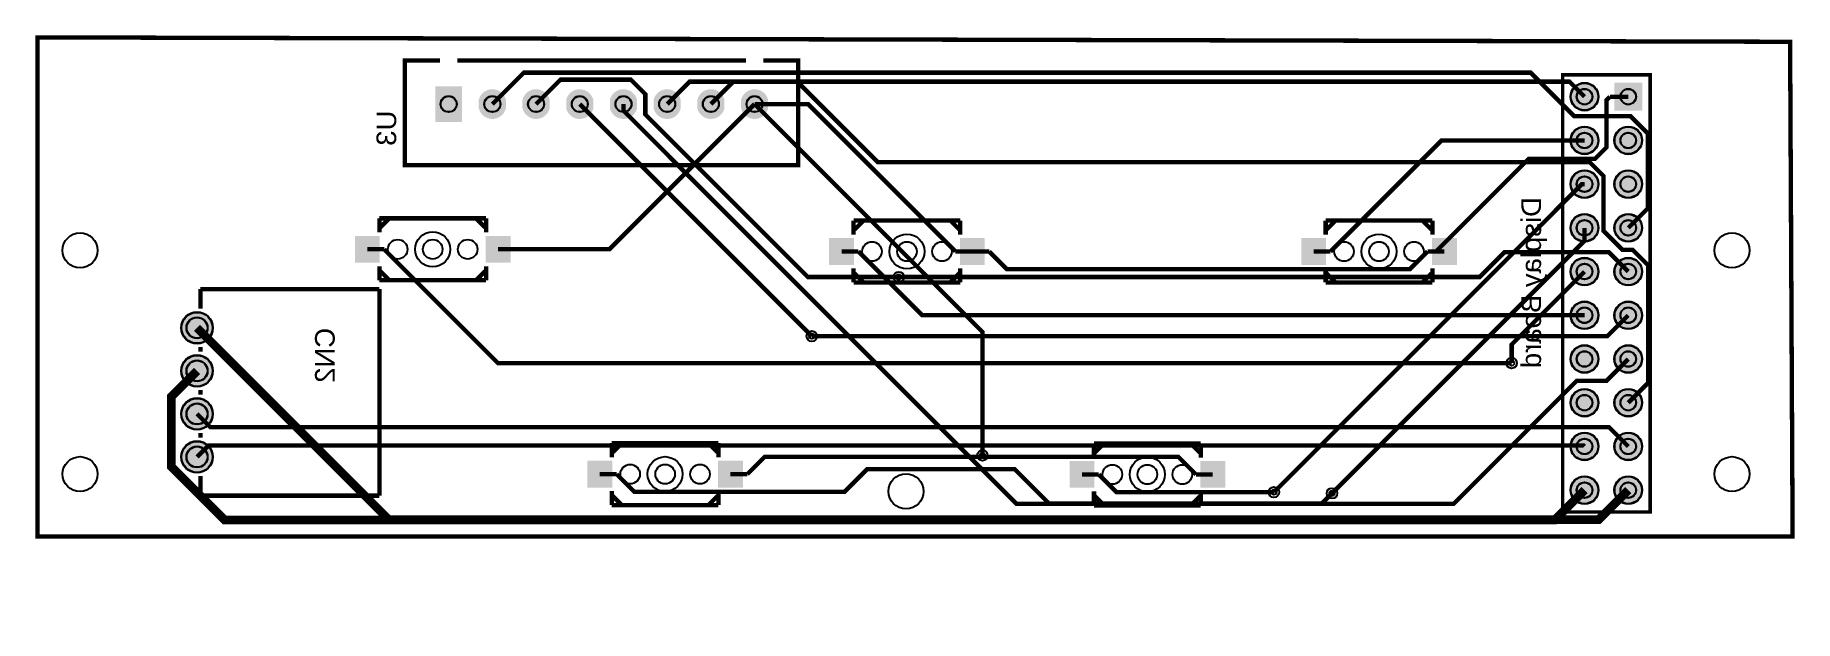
# Model space of a CAD drawing. Header units: millimetres. Extents: x 0 to 103, y -26 to 9.
import ezdxf

# ---------------------------------------------------------------- set-up
doc = ezdxf.new("R2010")
doc.units = ezdxf.units.MM
for name, color, linetype, true_color in [('BoardOutLine', 7, 'Continuous', 0xff00ff), ('BottomLayer', 7, 'Continuous', 0x0000ff), ('BottomSilkLayer', 7, 'Continuous', 0x66cc33), ('BottomSolderMaskLayer', 7, 'Continuous', 0xaa00ff), ('Hole', 7, 'Continuous', 0x222222), ('Multi-Layer', 7, 'Continuous', 0xc0c0c0), ('TopLayer', 7, 'Continuous', 0xff0000), ('TopPasteMaskLayer', 7, 'Continuous', 0x808080), ('TopSilkLayer', 7, 'Continuous', 0xffcc00), ('TopSolderMaskLayer', 7, 'Continuous', 0x800080)]:
    doc.layers.add(name, color=color, linetype=linetype, true_color=true_color)
doc.styles.get("Standard").update_dxf_attribs({"font": 'arial.ttf'})

msp = doc.modelspace()

# ---------------------------------------------------------------- hatches: boundary and pattern name
at = {"layer": 'BottomSolderMaskLayer'}
for points in [[(23.638636664370097, 5.533337566675073), (23.638636664370097, 3.4666709000084666), (25.201349467215096, 3.4666709000084666), (25.201349467215096, 5.533337566675073)], [(27.74726949453902, 4.253941241215898, -0.7853981633974483), (26.172466344932722, 4.253941241215898), (26.172466344932722, 4.745804758276108, -0.7853981633974483), (27.74726949453902, 4.745804758276108)], [(30.28727457454915, 4.253941241215898, -0.7853981633974483), (28.712471424942855, 4.253941241215898), (28.712471424942855, 4.745804758276108, -0.7853981633974483), (30.28727457454915, 4.745804758276108)], [(32.827279654559284, 4.253941241215898, -0.7853981633974483), (31.252476504952988, 4.253941241215898), (31.252476504952988, 4.745804758276108, -0.7853981633974483), (32.827279654559284, 4.745804758276108)], [(35.36728473456942, 4.253941241215898, -0.7853981633974483), (33.79248158496312, 4.253941241215898), (33.79248158496312, 4.745804758276108, -0.7853981633974483), (35.36728473456942, 4.745804758276108)], [(37.90728981457955, 4.253941241215898, -0.7853981633974483), (36.33248666497325, 4.253941241215898), (36.33248666497325, 4.745804758276108, -0.7853981633974483), (37.90728981457955, 4.745804758276108)], [(40.44729489458968, 4.253941241215898, -0.7853981633974483), (38.872491744983385, 4.253941241215898), (38.872491744983385, 4.745804758276108, -0.7853981633974483), (40.44729489458968, 4.745804758276108)], [(42.987299974599814, 4.253941241215898, -0.7853981633974483), (41.41249682499352, 4.253941241215898), (41.41249682499352, 4.745804758276108, -0.7853981633974483), (42.987299974599814, 4.745804758276108)], [(89.61722123444245, 4.9298958597917135, 1), (91.24282448564897, 4.9298958597917135, 1)], [(92.15720009504525, 5.742828582431343), (92.15720009504525, 4.117225331224859), (93.78280334625197, 4.117225331224859), (93.78280334625197, 5.742828582431343)], [(89.61722123444245, 2.389890779781581, 1), (91.24282448564897, 2.389890779781581, 1)], [(92.15722631445259, 2.389890779781581, 1), (93.7828295656591, 2.389890779781581, 1)], [(89.61722123444245, -0.15011430022855166, 1), (91.24282448564897, -0.15011430022855166, 1)], [(92.15722631445259, -0.15011430022855166, 1), (93.7828295656591, -0.15011430022855166, 1)], [(89.61722123444245, -2.6901193802386842, 1), (91.24282448564897, -2.6901193802386842, 1)], [(92.15722631445259, -2.6901193802386842, 1), (93.7828295656591, -2.6901193802386842, 1)], [(89.61722123444245, -5.2301244602489305, 1), (91.24282448564897, -5.2301244602489305, 1)], [(92.15722631445259, -5.2301244602489305, 1), (93.7828295656591, -5.2301244602489305, 1)], [(89.61722123444245, -7.770129540259063, 1), (91.24282448564897, -7.770129540259063, 1)], [(92.15722631445259, -7.770129540259063, 1), (93.7828295656591, -7.770129540259063, 1)], [(8.874701549403232, -8.500127000253997, 1), (10.725501651003436, -8.500127000253997, 1)], [(8.874701549403232, -11.000254000507994, 1), (10.725501651003436, -11.000254000507994, 1)], [(89.61722123444245, -10.310134620269196, 1), (91.24282448564897, -10.310134620269196, 1)], [(92.15722631445259, -10.310134620269196, 1), (93.7828295656591, -10.310134620269196, 1)], [(89.61722123444245, -12.850139700279328, 1), (91.24282448564897, -12.850139700279328, 1)], [(92.15722631445259, -12.850139700279328, 1), (93.7828295656591, -12.850139700279328, 1)], [(8.874701549403232, -13.500127000253997, 1), (10.725501651003436, -13.500127000253997, 1)], [(8.874701549403232, -16.000254000507994, 1), (10.725501651003436, -16.000254000507994, 1)], [(89.61722123444245, -15.390144780289575, 1), (91.24282448564897, -15.390144780289575, 1)], [(92.15722631445259, -15.390144780289575, 1), (93.7828295656591, -15.390144780289575, 1)], [(89.61722123444245, -17.930149860299707, 1), (91.24282448564897, -17.930149860299707, 1)], [(92.15722631445259, -17.930149860299707, 1), (93.7828295656591, -17.930149860299707, 1)]]:
    msp.add_hatch(color=256, dxfattribs=at).paths.add_polyline_path(points)
at = {"layer": 'Multi-Layer'}
for points in [[(23.65798831597658, 5.5), (23.65798831597658, 3.5), (25.18199136398266, 3.5), (25.18199136398266, 5.5)], [(27.721869443738917, 4.261874523749043, -0.7853981633974483), (26.197866395732824, 4.261874523749043), (26.197866395732824, 4.73787147574285, -0.7853981633974483), (27.721869443738917, 4.73787147574285)], [(30.26187452374905, 4.261874523749043, -0.7853981633974483), (28.737871475742956, 4.261874523749043), (28.737871475742956, 4.73787147574285, -0.7853981633974483), (30.26187452374905, 4.73787147574285)], [(32.80187960375918, 4.261874523749043, -0.7853981633974483), (31.27787655575309, 4.261874523749043), (31.27787655575309, 4.73787147574285, -0.7853981633974483), (32.80187960375918, 4.73787147574285)], [(35.341884683769315, 4.261874523749043, -0.7853981633974483), (33.81788163576322, 4.261874523749043), (33.81788163576322, 4.73787147574285, -0.7853981633974483), (35.341884683769315, 4.73787147574285)], [(37.88188976377945, 4.261874523749043, -0.7853981633974483), (36.357886715773354, 4.261874523749043), (36.357886715773354, 4.73787147574285, -0.7853981633974483), (37.88188976377945, 4.73787147574285)], [(40.42189484378958, 4.261874523749043, -0.7853981633974483), (38.89789179578349, 4.261874523749043), (38.89789179578349, 4.73787147574285, -0.7853981633974483), (40.42189484378958, 4.73787147574285)], [(42.96189992379971, 4.261874523749043, -0.7853981633974483), (41.43789687579362, 4.261874523749043), (41.43789687579362, 4.73787147574285, -0.7853981633974483), (42.96189992379971, 4.73787147574285)], [(89.64262128524256, 4.9298958597917135, 1), (91.21742443484887, 4.9298958597917135, 1)], [(92.1826009652018, 5.717424434848908), (92.1826009652018, 4.142621285242512), (93.75740411480842, 4.142621285242512), (93.75740411480842, 5.717424434848908)], [(89.64262128524256, 2.389890779781581, 1), (91.21742443484887, 2.389890779781581, 1)], [(92.18262636525269, 2.389890779781581, 1), (93.757429514859, 2.389890779781581, 1)], [(89.64262128524256, -0.15011430022855166, 1), (91.21742443484887, -0.15011430022855166, 1)], [(92.18262636525269, -0.15011430022855166, 1), (93.757429514859, -0.15011430022855166, 1)], [(89.64262128524256, -2.6901193802386842, 1), (91.21742443484887, -2.6901193802386842, 1)], [(92.18262636525269, -2.6901193802386842, 1), (93.757429514859, -2.6901193802386842, 1)], [(89.64262128524256, -5.2301244602489305, 1), (91.21742443484887, -5.2301244602489305, 1)], [(92.18262636525269, -5.2301244602489305, 1), (93.757429514859, -5.2301244602489305, 1)], [(89.64262128524256, -7.770129540259063, 1), (91.21742443484887, -7.770129540259063, 1)], [(92.18262636525269, -7.770129540259063, 1), (93.757429514859, -7.770129540259063, 1)], [(8.900101600203334, -8.500127000253997, 1), (10.700101600203334, -8.500127000253997, 1)], [(8.900101600203334, -11.000254000507994, 1), (10.700101600203334, -11.000254000507994, 1)], [(89.64262128524256, -10.310134620269196, 1), (91.21742443484887, -10.310134620269196, 1)], [(92.18262636525269, -10.310134620269196, 1), (93.757429514859, -10.310134620269196, 1)], [(89.64262128524256, -12.850139700279328, 1), (91.21742443484887, -12.850139700279328, 1)], [(92.18262636525269, -12.850139700279328, 1), (93.757429514859, -12.850139700279328, 1)], [(8.900101600203334, -13.500127000253997, 1), (10.700101600203334, -13.500127000253997, 1)], [(8.900101600203334, -16.000254000507994, 1), (10.700101600203334, -16.000254000507994, 1)], [(89.64262128524256, -15.390144780289575, 1), (91.21742443484887, -15.390144780289575, 1)], [(92.18262636525269, -15.390144780289575, 1), (93.757429514859, -15.390144780289575, 1)], [(89.64262128524256, -17.930149860299707, 1), (91.21742443484887, -17.930149860299707, 1)], [(92.18262636525269, -17.930149860299707, 1), (93.757429514859, -17.930149860299707, 1)]]:
    msp.add_hatch(color=256, dxfattribs=at).paths.add_polyline_path(points)
at = {"layer": 'TopLayer'}
for points in [[(18.99512319024643, -4.687020574041185), (18.99512319024643, -3.1870205740411848), (20.395123190246522, -3.1870205740411848), (20.395123190246522, -4.687020574041185)], [(26.594996189992344, -4.687020574041185), (26.594996189992344, -3.1870205740411848), (27.994996189992435, -3.1870205740411848), (27.994996189992435, -4.687020574041185)], [(46.55417830835677, -4.814020828041635), (46.55417830835677, -3.3140208280417482), (47.95417830835663, -3.3140208280417482), (47.95417830835663, -4.814020828041635)], [(54.15405130810268, -4.814020828041635), (54.15405130810268, -3.3140208280417482), (55.554051308102544, -3.3140208280417482), (55.554051308102544, -4.814020828041635)], [(73.98623317246643, -4.814020828041635), (73.98623317246643, -3.3140208280417482), (75.38623317246652, -3.3140208280417482), (75.38623317246652, -4.814020828041635)], [(81.58610617221234, -4.814020828041635), (81.58610617221234, -3.3140208280417482), (82.98610617221243, -3.3140208280417482), (82.98610617221243, -4.814020828041635)], [(32.500076200152535, -17.750012700025422), (32.500076200152535, -16.25001270002531), (33.9000762001524, -16.25001270002531), (33.9000762001524, -17.750012700025422)], [(40.09994919989845, -17.750012700025422), (40.09994919989845, -16.25001270002531), (41.49994919989831, -16.25001270002531), (41.49994919989831, -17.750012700025422)], [(60.52420624841261, -17.768046736093538), (60.52420624841261, -16.268046736093538), (61.9242062484127, -16.268046736093538), (61.9242062484127, -17.768046736093538)], [(68.12407924815852, -17.768046736093538), (68.12407924815852, -16.268046736093538), (69.52407924815861, -16.268046736093538), (69.52407924815861, -17.768046736093538)]]:
    msp.add_hatch(color=256, dxfattribs=at).paths.add_polyline_path(points)
at = {"layer": 'TopPasteMaskLayer'}
for points in [[(18.99512319024643, -4.687020574041185), (18.99512319024643, -3.1870205740411848), (20.395123190246522, -3.1870205740411848), (20.395123190246522, -4.687020574041185)], [(26.594996189992344, -4.687020574041185), (26.594996189992344, -3.1870205740411848), (27.994996189992435, -3.1870205740411848), (27.994996189992435, -4.687020574041185)], [(46.55417830835677, -4.814020828041635), (46.55417830835677, -3.3140208280417482), (47.95417830835663, -3.3140208280417482), (47.95417830835663, -4.814020828041635)], [(54.15405130810268, -4.814020828041635), (54.15405130810268, -3.3140208280417482), (55.554051308102544, -3.3140208280417482), (55.554051308102544, -4.814020828041635)], [(73.98623317246643, -4.814020828041635), (73.98623317246643, -3.3140208280417482), (75.38623317246652, -3.3140208280417482), (75.38623317246652, -4.814020828041635)], [(81.58610617221234, -4.814020828041635), (81.58610617221234, -3.3140208280417482), (82.98610617221243, -3.3140208280417482), (82.98610617221243, -4.814020828041635)], [(32.500076200152535, -17.750012700025422), (32.500076200152535, -16.25001270002531), (33.9000762001524, -16.25001270002531), (33.9000762001524, -17.750012700025422)], [(40.09994919989845, -17.750012700025422), (40.09994919989845, -16.25001270002531), (41.49994919989831, -16.25001270002531), (41.49994919989831, -17.750012700025422)], [(60.52420624841261, -17.768046736093538), (60.52420624841261, -16.268046736093538), (61.9242062484127, -16.268046736093538), (61.9242062484127, -17.768046736093538)], [(68.12407924815852, -17.768046736093538), (68.12407924815852, -16.268046736093538), (69.52407924815861, -16.268046736093538), (69.52407924815861, -17.768046736093538)]]:
    msp.add_hatch(color=256, dxfattribs=at).paths.add_polyline_path(points)
at = {"layer": 'TopSolderMaskLayer'}
for points in [[(23.638636664370097, 5.533337566675073), (23.638636664370097, 3.4666709000084666), (25.201349467215096, 3.4666709000084666), (25.201349467215096, 5.533337566675073)], [(27.74726949453902, 4.253941241215898, -0.7853981633974483), (26.172466344932722, 4.253941241215898), (26.172466344932722, 4.745804758276108, -0.7853981633974483), (27.74726949453902, 4.745804758276108)], [(30.28727457454915, 4.253941241215898, -0.7853981633974483), (28.712471424942855, 4.253941241215898), (28.712471424942855, 4.745804758276108, -0.7853981633974483), (30.28727457454915, 4.745804758276108)], [(32.827279654559284, 4.253941241215898, -0.7853981633974483), (31.252476504952988, 4.253941241215898), (31.252476504952988, 4.745804758276108, -0.7853981633974483), (32.827279654559284, 4.745804758276108)], [(35.36728473456942, 4.253941241215898, -0.7853981633974483), (33.79248158496312, 4.253941241215898), (33.79248158496312, 4.745804758276108, -0.7853981633974483), (35.36728473456942, 4.745804758276108)], [(37.90728981457955, 4.253941241215898, -0.7853981633974483), (36.33248666497325, 4.253941241215898), (36.33248666497325, 4.745804758276108, -0.7853981633974483), (37.90728981457955, 4.745804758276108)], [(40.44729489458968, 4.253941241215898, -0.7853981633974483), (38.872491744983385, 4.253941241215898), (38.872491744983385, 4.745804758276108, -0.7853981633974483), (40.44729489458968, 4.745804758276108)], [(42.987299974599814, 4.253941241215898, -0.7853981633974483), (41.41249682499352, 4.253941241215898), (41.41249682499352, 4.745804758276108, -0.7853981633974483), (42.987299974599814, 4.745804758276108)], [(89.61722123444245, 4.9298958597917135, 1), (91.24282448564897, 4.9298958597917135, 1)], [(92.15720009504525, 5.742828582431343), (92.15720009504525, 4.117225331224859), (93.78280334625197, 4.117225331224859), (93.78280334625197, 5.742828582431343)], [(89.61722123444245, 2.389890779781581, 1), (91.24282448564897, 2.389890779781581, 1)], [(92.15722631445259, 2.389890779781581, 1), (93.7828295656591, 2.389890779781581, 1)], [(89.61722123444245, -0.15011430022855166, 1), (91.24282448564897, -0.15011430022855166, 1)], [(92.15722631445259, -0.15011430022855166, 1), (93.7828295656591, -0.15011430022855166, 1)], [(89.61722123444245, -2.6901193802386842, 1), (91.24282448564897, -2.6901193802386842, 1)], [(92.15722631445259, -2.6901193802386842, 1), (93.7828295656591, -2.6901193802386842, 1)], [(18.97141389551598, -4.714235375014596), (18.97141389551598, -3.1598066947286725), (20.418827323676396, -3.1598066947286725), (20.418827323676396, -4.714235375014596)], [(26.571292916779385, -4.714235375014596), (26.571292916779385, -3.1598066947286725), (28.018706344939574, -3.1598066947286725), (28.018706344939574, -4.714235375014596)], [(46.53046901362609, -4.841235629015046), (46.53046901362609, -3.2868069487291223), (47.977882441786505, -3.2868069487291223), (47.977882441786505, -4.841235629015046)], [(54.130348034889494, -4.841235629015046), (54.130348034889494, -3.2868069487291223), (55.57776146304968, -3.2868069487291223), (55.57776146304968, -4.841235629015046)], [(73.96252387773598, -4.841235629015046), (73.96252387773598, -3.2868069487291223), (75.40993730589639, -3.2868069487291223), (75.40993730589639, -4.841235629015046)], [(81.56240289899938, -4.841235629015046), (81.56240289899938, -3.2868069487291223), (83.00981632715957, -3.2868069487291223), (83.00981632715957, -4.841235629015046)], [(89.61722123444245, -5.2301244602489305, 1), (91.24282448564897, -5.2301244602489305, 1)], [(92.15722631445259, -5.2301244602489305, 1), (93.7828295656591, -5.2301244602489305, 1)], [(89.61722123444245, -7.770129540259063, 1), (91.24282448564897, -7.770129540259063, 1)], [(92.15722631445259, -7.770129540259063, 1), (93.7828295656591, -7.770129540259063, 1)], [(8.874701549403232, -8.500127000253997, 1), (10.725501651003436, -8.500127000253997, 1)], [(8.874701549403232, -11.000254000507994, 1), (10.725501651003436, -11.000254000507994, 1)], [(89.61722123444245, -10.310134620269196, 1), (91.24282448564897, -10.310134620269196, 1)], [(92.15722631445259, -10.310134620269196, 1), (93.7828295656591, -10.310134620269196, 1)], [(89.61722123444245, -12.850139700279328, 1), (91.24282448564897, -12.850139700279328, 1)], [(92.15722631445259, -12.850139700279328, 1), (93.7828295656591, -12.850139700279328, 1)], [(8.874701549403232, -13.500127000253997, 1), (10.725501651003436, -13.500127000253997, 1)], [(8.874701549403232, -16.000254000507994, 1), (10.725501651003436, -16.000254000507994, 1)], [(89.61722123444245, -15.390144780289575, 1), (91.24282448564897, -15.390144780289575, 1)], [(92.15722631445259, -15.390144780289575, 1), (93.7828295656591, -15.390144780289575, 1)], [(32.476366905421855, -17.777227500998833), (32.476366905421855, -16.222798820712796), (33.92378033358227, -16.222798820712796), (33.92378033358227, -17.777227500998833)], [(40.07624592668526, -17.777227500998833), (40.07624592668526, -16.222798820712796), (41.52365935484545, -16.222798820712796), (41.52365935484545, -17.777227500998833)], [(60.50049695368193, -17.795261537066835), (60.50049695368193, -16.240832856781026), (61.947910381842576, -16.240832856781026), (61.947910381842576, -17.795261537066835)], [(68.10037597494534, -17.795261537066835), (68.10037597494534, -16.240832856781026), (69.54778940310553, -16.240832856781026), (69.54778940310553, -17.795261537066835)], [(89.61722123444245, -17.930149860299707, 1), (91.24282448564897, -17.930149860299707, 1)], [(92.15722631445259, -17.930149860299707, 1), (93.7828295656591, -17.930149860299707, 1)]]:
    msp.add_hatch(color=256, dxfattribs=at).paths.add_polyline_path(points)

# ---------------------------------------------------------------- linework, layer by layer
at = {"layer": 'BoardOutLine', "const_width": 0.25400050800101603}
msp.add_lwpolyline([(0.5212344424688808, 8.37541275082549), (102.37543815087633, 8.121412242824476), (102.521234442469, -20.625603251206485), (0.5212344424688808, -20.625603251206485), (0.5212344424688808, 8.37541275082549)], close=True, dxfattribs=at)
at = {"layer": 'BottomLayer'}
for points, const_width in [([(26.95986791973587, 4.499898399796848), (28.78663957327899, 6.326670053340081), (87.30353060706125, 6.326670053340081), (89.82626365252736, 3.8039370078739694), (93.0939801879606, 3.8039370078739694), (94.10464820929633, 2.79326898653801), (94.10464820929633, -1.5554737109474672), (92.97002794005584, -2.690093980187953)], 0.25400050800101603), ([(29.499872999746003, 4.499898399796848), (30.918719837439767, 5.918745237490384), (35.00558801117609, 5.918745237490384), (35.84988569977122, 5.074447548895023), (35.84988569977122, 3.896901193802364), (45.29311658623328, -5.546329692659356), (50.578867157734294, -5.546329692659356)], 0.25400050800101603), ([(92.97002794005584, -12.850114300228597), (94.12852425704841, -11.691617983236029), (94.12852425704841, -4.870942341884643), (93.21818643637289, -3.9606045212091203), (92.62941325882639, -3.9606045212091203), (91.53009906019815, -2.8612903225806576), (91.53009906019815, 0.32032004064012654), (90.73152146304301, 1.1188976377952713), (49.36906273812542, 1.1188976377952713), (44.685293370586805, 5.802667005334001), (38.422656845313895, 5.802667005334001), (37.1198882397764, 4.499898399796848)], 0.25400050800101603), ([(32.039878079756136, 4.499898399796848), (45.52654305308624, -8.986766573533146)], 0.25400050800101603), ([(92.97002794005584, -10.310109220218465), (91.70002540005089, -11.58011176022353), (89.97028194056384, -11.58011176022353), (82.81788163576334, -18.73251206502414), (57.42849885699752, -18.73251206502414), (34.57988315976627, 4.116103632207341), (34.57988315976627, 4.499898399796848)], 0.25400050800101603), ([(55.438404876809955, -15.91412242824481), (55.438404876809955, -8.7386080772161), (42.199898399796666, 4.499898399796848)], 0.25400050800101603), ([(90.43002286004571, -0.1500889001778205), (90.27990855981716, -0.1500889001778205), (72.38100076200158, -18.048996697993402)], 0.25400050800101603), ([(90.43002286004571, -2.690093980187953), (90.43002286004571, -3.442189484379014), (75.75615951231907, -18.11605283210565)], 0.25400050800101603), ([(86.1943103886208, -10.551155702311462), (86.1943103886208, -9.465811531623103), (90.43002286004571, -5.230099060198199)], 0.25400050800101603), ([(9.800101600203334, -8.500101600203152), (20.941579883159875, -19.641579883159807), (91.25857251714501, -19.641579883159807), (92.97002794005584, -17.930124460248976)], 0.5)]:
    msp.add_lwpolyline(points, dxfattribs=dict(at, const_width=const_width))
at = {"layer": 'BottomSilkLayer', "const_width": 0.25400050800101603}
for points in [[(42.70802641605269, 7.040005080010133), (44.74003048006102, 7.040005080010133), (44.74003048006102, 0.9439928879858144), (21.879984759969375, 0.9439928879858144), (21.879984759969375, 7.040005080010133), (23.91198882397771, 7.040005080010133)], [(24.92799085598176, 7.040005080010133), (41.692024384048636, 7.040005080010133)], [(10.000025400050845, -6.250038100076267), (10.000025400050845, -7.386766573533237)], [(20.400025400050936, -6.250063500126998), (10.000025400050845, -6.250038100076267)], [(20.400025400050936, -6.250063500126998), (20.400025400050936, -18.250063500127)], [(10.000025400050845, -9.613335026670029), (10.000025400050845, -9.886766573533123)], [(10.000025400050845, -12.113335026670029), (10.000025400050845, -12.386791973583968)], [(10.000025400050845, -14.613360426720874), (10.000025400050845, -14.886791973583968)], [(10.000025400050845, -17.113360426720874), (10.000025400050845, -18.250088900177843)], [(20.400025400050936, -18.250063500127), (10.000025400050845, -18.250088900177843)]]:
    msp.add_lwpolyline(points, dxfattribs=at)
at = {"layer": 'BottomSilkLayer', "const_width": 0.20320040640081283}
msp.add_lwpolyline([(89.15999491998991, 6.20002540005089), (89.15999491998991, 4.295021590043234), (89.15999491998991, -19.200025400050777), (94.24000508001018, -19.200025400050777), (94.24000508001018, 4.295021590043234), (94.24000508001018, 6.20002540005089), (89.15999491998991, 6.20002540005089)], close=True, dxfattribs=at)
at = {"layer": 'BottomSolderMaskLayer'}
for centre, radius in [((90.43002286004571, 4.9298958597917135), 0.8128016256032513), ((90.42999745999487, 4.93002286004571), 0.45883962735667416), ((92.970002540005, 4.93002286004571), 0.45883962735667416), ((24.419989839979735, 4.5), 0.4688138408534882), ((26.959994919989867, 4.5), 0.4688138408534882), ((29.5, 4.5), 0.4688138408534882), ((32.04000508001013, 4.5), 0.4688138408534882), ((34.580010160020265, 4.5), 0.4688138408534882), ((37.1200152400304, 4.5), 0.4688138408534882), ((39.66002032004053, 4.5), 0.4688138408534882), ((42.20002540005066, 4.5), 0.4688138408534882), ((90.43002286004571, 2.389890779781581), 0.8128016256032513), ((92.97002794005584, 2.389890779781581), 0.8128016256032513), ((90.42999745999487, 2.3900177800355777), 0.45883962735667416), ((92.970002540005, 2.3900177800355777), 0.45883962735667416), ((90.43002286004571, -0.15011430022855166), 0.8128016256032513), ((90.42999745999487, -0.14998729997455484), 0.45883962735667416), ((92.97002794005584, -0.15011430022855166), 0.8128016256032513), ((92.970002540005, -0.14998729997455484), 0.45883962735667416), ((90.43002286004571, -2.6901193802386842), 0.8128016256032513), ((92.97002794005584, -2.6901193802386842), 0.8128016256032513), ((90.42999745999487, -2.6899923799846874), 0.45883962735667416), ((92.970002540005, -2.6899923799846874), 0.45883962735667416), ((90.43002286004571, -5.2301244602489305), 0.8128016256032513), ((90.42999745999487, -5.22999745999482), 0.45883962735667416), ((92.97002794005584, -5.2301244602489305), 0.8128016256032513), ((92.970002540005, -5.22999745999482), 0.45883962735667416), ((90.43002286004571, -7.770129540259063), 0.8128016256032513), ((92.97002794005584, -7.770129540259063), 0.8128016256032513), ((9.800101600203334, -8.500127000253997), 0.9254000508001016), ((9.799999999999955, -8.500050800101576), 0.6169333672000678), ((90.42999745999487, -7.770002540005066), 0.45883962735667416), ((92.970002540005, -7.770002540005066), 0.45883962735667416), ((9.800101600203334, -11.000254000507994), 0.9254000508001016), ((90.43002286004571, -10.310134620269196), 0.8128016256032513), ((90.42999745999487, -10.310007620015199), 0.45883962735667416), ((92.97002794005584, -10.310134620269196), 0.8128016256032513), ((92.970002540005, -10.310007620015199), 0.45883962735667416), ((9.799999999999955, -11.00005080010169), 0.6169333672000678), ((90.43002286004571, -12.850139700279328), 0.8128016256032513), ((92.97002794005584, -12.850139700279328), 0.8128016256032513), ((9.800101600203334, -13.500127000253997), 0.9254000508001016), ((9.799999999999955, -13.50007620015242), 0.6169333672000678), ((90.42999745999487, -12.850012700025331), 0.45883962735667416), ((92.970002540005, -12.850012700025331), 0.45883962735667416), ((9.800101600203334, -16.000254000507994), 0.9254000508001016), ((90.43002286004571, -15.390144780289575), 0.8128016256032513), ((90.42999745999487, -15.390017780035464), 0.45883962735667416), ((92.97002794005584, -15.390144780289575), 0.8128016256032513), ((92.970002540005, -15.390017780035464), 0.45883962735667416), ((9.799999999999955, -16.00007620015242), 0.6169333672000678), ((90.43002286004571, -17.930149860299707), 0.8128016256032513), ((92.97002794005584, -17.930149860299707), 0.8128016256032513), ((90.42999745999487, -17.93002286004571), 0.45883962735667416), ((92.970002540005, -17.93002286004571), 0.45883962735667416)]:
    msp.add_circle(centre, radius, dxfattribs=at)
at = {"layer": 'Hole'}
for centre in [(50.578867157734294, -5.546355092710087), (45.52654305308624, -8.986791973583877), (86.1943103886208, -10.551181102362193), (55.438404876809955, -15.914147828295654), (72.38100076200158, -18.049022098044247), (75.75615951231907, -18.116078232156383)]:
    msp.add_circle(centre, 0.15250190500381003, dxfattribs=at)
at = {"layer": 'Multi-Layer'}
for centre, radius in [((90.43002286004571, 4.9298958597917135), 0.7874015748031498), ((90.42999745999487, 4.93002286004571), 0.4445008890017781), ((92.970002540005, 4.93002286004571), 0.4445008890017781), ((24.419989839979735, 4.5), 0.45720091440182886), ((26.959994919989867, 4.5), 0.45720091440182886), ((29.5, 4.5), 0.45720091440182886), ((32.04000508001013, 4.5), 0.45720091440182886), ((34.580010160020265, 4.5), 0.45720091440182886), ((37.1200152400304, 4.5), 0.45720091440182886), ((39.66002032004053, 4.5), 0.45720091440182886), ((42.20002540005066, 4.5), 0.45720091440182886), ((90.43002286004571, 2.389890779781581), 0.7874015748031498), ((92.97002794005584, 2.389890779781581), 0.7874015748031498), ((90.42999745999487, 2.3900177800355777), 0.4445008890017781), ((92.970002540005, 2.3900177800355777), 0.4445008890017781), ((90.43002286004571, -0.15011430022855166), 0.7874015748031498), ((90.42999745999487, -0.14998729997455484), 0.4445008890017781), ((92.97002794005584, -0.15011430022855166), 0.7874015748031498), ((92.970002540005, -0.14998729997455484), 0.4445008890017781), ((90.43002286004571, -2.6901193802386842), 0.7874015748031498), ((92.97002794005584, -2.6901193802386842), 0.7874015748031498), ((3, -4), 1.0160020320040641), ((90.42999745999487, -2.6899923799846874), 0.4445008890017781), ((92.970002540005, -2.6899923799846874), 0.4445008890017781), ((99, -4), 1.0160020320040641), ((90.43002286004571, -5.2301244602489305), 0.7874015748031498), ((90.42999745999487, -5.22999745999482), 0.4445008890017781), ((92.97002794005584, -5.2301244602489305), 0.7874015748031498), ((92.970002540005, -5.22999745999482), 0.4445008890017781), ((50.578867157734294, -5.546355092710087), 0.30500381000762006), ((90.43002286004571, -7.770129540259063), 0.7874015748031498), ((92.97002794005584, -7.770129540259063), 0.7874015748031498), ((9.800101600203334, -8.500127000253997), 0.9000000000000001), ((9.799999999999955, -8.500050800101576), 0.6000000000000001), ((90.42999745999487, -7.770002540005066), 0.4445008890017781), ((92.970002540005, -7.770002540005066), 0.4445008890017781), ((45.52654305308624, -8.986791973583877), 0.30500381000762006), ((9.800101600203334, -11.000254000507994), 0.9000000000000001), ((90.43002286004571, -10.310134620269196), 0.7874015748031498), ((90.42999745999487, -10.310007620015199), 0.4445008890017781), ((92.97002794005584, -10.310134620269196), 0.7874015748031498), ((92.970002540005, -10.310007620015199), 0.4445008890017781), ((9.799999999999955, -11.00005080010169), 0.6000000000000001), ((86.1943103886208, -10.551181102362193), 0.30500381000762006), ((90.43002286004571, -12.850139700279328), 0.7874015748031498), ((92.97002794005584, -12.850139700279328), 0.7874015748031498), ((9.800101600203334, -13.500127000253997), 0.9000000000000001), ((9.799999999999955, -13.50007620015242), 0.6000000000000001), ((90.42999745999487, -12.850012700025331), 0.4445008890017781), ((92.970002540005, -12.850012700025331), 0.4445008890017781), ((9.800101600203334, -16.000254000507994), 0.9000000000000001), ((90.43002286004571, -15.390144780289575), 0.7874015748031498), ((90.42999745999487, -15.390017780035464), 0.4445008890017781), ((92.97002794005584, -15.390144780289575), 0.7874015748031498), ((92.970002540005, -15.390017780035464), 0.4445008890017781), ((3, -17), 1.0160020320040641), ((9.799999999999955, -16.00007620015242), 0.6000000000000001), ((55.438404876809955, -15.914147828295654), 0.30500381000762006), ((99, -17), 1.0160020320040641), ((51, -18), 1.0160020320040641), ((90.43002286004571, -17.930149860299707), 0.7874015748031498), ((92.97002794005584, -17.930149860299707), 0.7874015748031498), ((72.38100076200158, -18.049022098044247), 0.30500381000762006), ((75.75615951231907, -18.116078232156383), 0.30500381000762006), ((90.42999745999487, -17.93002286004571), 0.4445008890017781), ((92.970002540005, -17.93002286004571), 0.4445008890017781)]:
    msp.add_circle(centre, radius, dxfattribs=at)
at = {"layer": 'TopLayer'}
for points, const_width in [([(90.43002286004571, 4.929921259842445), (89.55626111252218, 5.803683007365976), (40.963677927356, 5.803683007365976), (39.65989331978653, 4.499898399796848)], 0.25400050800101603), ([(27.294894589789237, -3.9369824739649175), (33.76301752603513, -3.9369824739649175), (42.199898399796666, 4.499898399796848)], 0.25400050800101603), ([(53.8750317500635, -4.063982727965367), (45.311150622301284, 4.499898399796848), (42.199898399796666, 4.499898399796848)], 0.25400050800101603), ([(81.7965455930912, -4.063982727965367), (87.18211836423666, 1.3215900431800947), (91.0375920751842, 1.3215900431800947), (91.70002540005089, 1.9840233680466781), (91.70002540005089, 4.72646685293364), (91.90347980695947, 4.929921259842445)], 0.25400050800101603), ([(92.97002794005584, 4.929921259842445), (91.90347980695947, 4.929921259842445)], 0.25400050800101603), ([(75.66548133096285, -4.063982727965367), (82.11938023876041, 2.389916179832312), (90.43002286004571, 2.389916179832312)], 0.25400050800101603), ([(19.695199390398784, -3.9369824739649175), (20.674371348742852, -3.9369824739649175)], 0.25400050800101603), ([(20.674371348742852, -3.9369824739649175), (27.28854457708917, -10.551155702311462), (86.1943103886208, -10.551155702311462)], 0.25400050800101603), ([(47.25425450850912, -4.063982727965367), (48.23342646685296, -4.063982727965367)], 0.25400050800101603), ([(90.43002286004571, -7.770104140208332), (51.9395478790957, -7.770104140208332), (48.23342646685296, -4.063982727965367)], 0.25400050800101603), ([(92.97002794005584, -5.230099060198199), (91.84175768351543, -4.101828803657668), (85.78384556769106, -4.101828803657668), (84.33934467868926, -5.546329692659356), (50.578867157734294, -5.546329692659356)], 0.25400050800101603), ([(54.853949707899346, -4.063982727965367), (53.8750317500635, -4.063982727965367)], 0.25400050800101603), ([(55.34366268732538, -4.063982727965367), (54.853949707899346, -4.063982727965367)], 0.25400050800101603), ([(55.34366268732538, -4.063982727965367), (55.83312166624319, -4.063982727965367)], 0.25400050800101603), ([(55.83312166624319, -4.063982727965367), (56.86410972821932, -5.094970789941613), (80.27609855219703, -5.094970789941613), (81.30708661417316, -4.063982727965367)], 0.25400050800101603), ([(74.68630937261878, -4.063982727965367), (75.66548133096285, -4.063982727965367)], 0.25400050800101603), ([(81.7965455930912, -4.063982727965367), (81.30708661417316, -4.063982727965367)], 0.25400050800101603), ([(82.28600457200923, -4.063982727965367), (81.7965455930912, -4.063982727965367)], 0.25400050800101603), ([(92.97002794005584, -7.770104140208332), (91.75336550673114, -8.986766573533146), (45.52654305308624, -8.986766573533146)], 0.25400050800101603), ([(90.43002286004571, -17.930124460248976), (88.69240538481085, -19.667741935483946), (11.410210820421753, -19.667741935483946), (8.298958597917135, -16.556489712979328), (8.298958597917135, -12.501371602743234), (9.800101600203334, -11.000228600457149)], 0.5), ([(9.800101600203334, -13.500101600203152), (10.564135128270209, -14.264135128270254), (91.84404368808737, -14.264135128270254), (92.97002794005584, -15.390119380238843)], 0.25400050800101603), ([(90.43002286004571, -15.390119380238843), (90.36830073660144, -15.328397256794574), (10.471932943866022, -15.328397256794574), (9.800101600203334, -16.000228600457262)], 0.25400050800101603), ([(41.77901955803918, -16.999974599949155), (42.79197358394708, -15.98702057404114), (55.438404876809955, -15.98702057404114)], 0.25400050800101603), ([(55.438404876809955, -15.98702057404114), (55.438404876809955, -15.91412242824481)], 0.25400050800101603), ([(55.438404876809955, -15.98702057404114), (66.81407162814321, -15.98702057404114), (67.84505969011934, -17.01800863601727)], 0.25400050800101603), ([(33.20015240030489, -16.999974599949155), (34.17932435864873, -16.999974599949155)], 0.25400050800101603), ([(34.17932435864873, -16.999974599949155), (35.21031242062486, -18.0309626619254), (47.42011684023373, -18.0309626619254), (48.74803149606305, -16.70304800609597), (57.30810261620536, -16.70304800609597), (59.31165862331727, -18.706604013207993), (75.16560833121662, -18.706604013207993), (75.75615951231907, -18.11605283210565)], 0.25400050800101603), ([(40.79984759969511, -16.999974599949155), (41.77901955803918, -16.999974599949155)], 0.25400050800101603), ([(61.22428244856496, -17.01800863601727), (62.20345440690903, -17.01800863601727)], 0.25400050800101603), ([(62.20345440690903, -17.01800863601727), (63.234442468884936, -18.048996697993402), (72.38100076200158, -18.048996697993402)], 0.25400050800101603), ([(68.82397764795542, -17.01800863601727), (67.84505969011934, -17.01800863601727)], 0.25400050800101603)]:
    msp.add_lwpolyline(points, dxfattribs=dict(at, const_width=const_width))
at = {"layer": 'TopSilkLayer', "const_width": 0.25400050800101603}
for points in [[(20.395021590043143, -2.137007874015694), (26.5949707899415, -2.137007874015694)], [(20.395021590043143, -2.137007874015694), (20.395021590043143, -2.955880111760166)], [(20.446990093980048, -2.667030734061541), (20.954991109982075, -2.1590297180595144)], [(26.035001270002567, -2.1590297180595144), (26.543002286004594, -2.667030734061541)], [(26.5949707899415, -2.137007874015694), (26.5949707899415, -2.955880111760166)], [(47.95407670815325, -2.2640081280162576), (54.154025908051835, -2.2640081280162576)], [(47.95407670815325, -2.2640081280162576), (47.95407670815325, -3.0828803657607295)], [(48.006045212090385, -2.7940309880619907), (48.51404622809241, -2.286029972059964)], [(53.594056388112676, -2.286029972059964), (54.1020574041147, -2.7940309880619907)], [(54.154025908051835, -2.2640081280162576), (54.154025908051835, -3.0828803657607295)], [(75.38613157226314, -2.2640081280162576), (81.5860807721615, -2.2640081280162576)], [(75.38613157226314, -2.2640081280162576), (75.38613157226314, -3.0828803657607295)], [(75.43810007620004, -2.7940309880619907), (75.94610109220207, -2.286029972059964)], [(81.02611125222234, -2.286029972059964), (81.53411226822436, -2.7940309880619907)], [(81.5860807721615, -2.2640081280162576), (81.5860807721615, -3.0828803657607295)], [(20.395021590043143, -4.91816103632209), (20.395021590043143, -5.7370586741174066)], [(20.446990093980048, -5.2070358140716735), (20.954991109982075, -5.7150368300737)], [(26.035001270002567, -5.7150368300737), (26.543002286004594, -5.2070358140716735)], [(26.5949707899415, -4.91816103632209), (26.5949707899415, -5.7370586741174066)], [(47.95407670815325, -5.04516129032254), (47.95407670815325, -5.864058928117856)], [(54.154025908051835, -5.04516129032254), (54.154025908051835, -5.864058928117856)], [(75.38613157226314, -5.04516129032254), (75.38613157226314, -5.864058928117856)], [(81.5860807721615, -5.04516129032254), (81.5860807721615, -5.864058928117856)], [(26.5949707899415, -5.7370586741174066), (20.395021590043143, -5.7370586741174066)], [(54.154025908051835, -5.864058928117856), (47.95407670815325, -5.864058928117856)], [(48.006045212090385, -5.334036068072237), (48.51404622809241, -5.8420370840742635)], [(53.594056388112676, -5.8420370840742635), (54.1020574041147, -5.334036068072237)], [(81.5860807721615, -5.864058928117856), (75.38613157226314, -5.864058928117856)], [(75.43810007620004, -5.334036068072237), (75.94610109220207, -5.8420370840742635)], [(81.02611125222234, -5.8420370840742635), (81.53411226822436, -5.334036068072237)], [(33.899974599949246, -15.200000000000045), (40.09992379984783, -15.200000000000045)], [(33.899974599949246, -15.200000000000045), (33.899974599949246, -16.018872237744517)], [(33.95194310388638, -15.730022860045665), (34.459944119888405, -15.222021844043638)], [(39.53995427990867, -15.222021844043638), (40.0479552959107, -15.730022860045665)], [(40.09992379984783, -15.200000000000045), (40.09992379984783, -16.018872237744517)], [(61.92410464820932, -15.218034036068047), (68.12405384810768, -15.218034036068047)], [(61.92410464820932, -15.218034036068047), (61.92410464820932, -16.03690627381252)], [(61.97607315214623, -15.748056896113894), (62.484074168148254, -15.240055880111868)], [(67.56408432816852, -15.240055880111868), (68.07208534417055, -15.748056896113894)], [(68.12405384810768, -15.218034036068047), (68.12405384810768, -16.03690627381252)], [(33.899974599949246, -17.981153162306327), (33.899974599949246, -18.800050800101644)], [(33.95194310388638, -18.270027940055797), (34.459944119888405, -18.778028956057824)], [(39.53995427990867, -18.778028956057824), (40.0479552959107, -18.270027940055797)], [(40.09992379984783, -17.981153162306327), (40.09992379984783, -18.800050800101644)], [(61.92410464820932, -17.99918719837433), (61.92410464820932, -18.818084836169646)], [(61.97607315214623, -18.288061976124027), (62.484074168148254, -18.796062992126053)], [(67.56408432816852, -18.796062992126053), (68.07208534417055, -18.288061976124027)], [(68.12405384810768, -17.99918719837433), (68.12405384810768, -18.818084836169646)], [(40.09992379984783, -18.800050800101644), (33.899974599949246, -18.800050800101644)], [(68.12405384810768, -18.818084836169646), (61.92410464820932, -18.818084836169646)]]:
    msp.add_lwpolyline(points, dxfattribs=at)
at = {"layer": 'TopSilkLayer'}
for centre, radius in [((23.495046990093897, -3.9370078740157624), 1.0160020320040641), ((51.05410210820423, -4.064008128016212), 1.0160020320040641), ((78.48615697231389, -4.064008128016212), 1.0160020320040641), ((21.46304292608579, -3.9370078740157624), 0.567945135890272), ((23.495046990093897, -3.9370078740157624), 0.567945135890272), ((25.52705105410223, -3.9370078740157624), 0.567945135890272), ((49.02209804419613, -4.064008128016212), 0.567945135890272), ((51.05410210820423, -4.064008128016212), 0.567945135890272), ((53.08610617221234, -4.064008128016212), 0.567945135890272), ((76.45415290830579, -4.064008128016212), 0.567945135890272), ((78.48615697231389, -4.064008128016212), 0.567945135890272), ((80.518161036322, -4.064008128016212), 0.567945135890272), ((37, -17), 1.0160020320040641), ((65.02413004826008, -17.018034036068116), 1.0160020320040641), ((34.967995935991894, -17), 0.567945135890272), ((37, -17), 0.567945135890272), ((39.032004064008106, -17), 0.567945135890272), ((62.99212598425197, -17.018034036068116), 0.567945135890272), ((65.02413004826008, -17.018034036068116), 0.567945135890272), ((67.05613411226818, -17.018034036068116), 0.567945135890272)]:
    msp.add_circle(centre, radius, dxfattribs=at)
at = {"layer": 'TopSolderMaskLayer'}
for centre, radius in [((90.43002286004571, 4.9298958597917135), 0.8128016256032513), ((90.42999745999487, 4.93002286004571), 0.45883962735667416), ((92.970002540005, 4.93002286004571), 0.45883962735667416), ((24.419989839979735, 4.5), 0.4688138408534882), ((26.959994919989867, 4.5), 0.4688138408534882), ((29.5, 4.5), 0.4688138408534882), ((32.04000508001013, 4.5), 0.4688138408534882), ((34.580010160020265, 4.5), 0.4688138408534882), ((37.1200152400304, 4.5), 0.4688138408534882), ((39.66002032004053, 4.5), 0.4688138408534882), ((42.20002540005066, 4.5), 0.4688138408534882), ((90.43002286004571, 2.389890779781581), 0.8128016256032513), ((92.97002794005584, 2.389890779781581), 0.8128016256032513), ((90.42999745999487, 2.3900177800355777), 0.45883962735667416), ((92.970002540005, 2.3900177800355777), 0.45883962735667416), ((90.43002286004571, -0.15011430022855166), 0.8128016256032513), ((90.42999745999487, -0.14998729997455484), 0.45883962735667416), ((92.97002794005584, -0.15011430022855166), 0.8128016256032513), ((92.970002540005, -0.14998729997455484), 0.45883962735667416), ((90.43002286004571, -2.6901193802386842), 0.8128016256032513), ((92.97002794005584, -2.6901193802386842), 0.8128016256032513), ((90.42999745999487, -2.6899923799846874), 0.45883962735667416), ((92.970002540005, -2.6899923799846874), 0.45883962735667416), ((90.43002286004571, -5.2301244602489305), 0.8128016256032513), ((90.42999745999487, -5.22999745999482), 0.45883962735667416), ((92.97002794005584, -5.2301244602489305), 0.8128016256032513), ((92.970002540005, -5.22999745999482), 0.45883962735667416), ((90.43002286004571, -7.770129540259063), 0.8128016256032513), ((92.97002794005584, -7.770129540259063), 0.8128016256032513), ((9.800101600203334, -8.500127000253997), 0.9254000508001016), ((9.799999999999955, -8.500050800101576), 0.6169333672000678), ((90.42999745999487, -7.770002540005066), 0.45883962735667416), ((92.970002540005, -7.770002540005066), 0.45883962735667416), ((9.800101600203334, -11.000254000507994), 0.9254000508001016), ((90.43002286004571, -10.310134620269196), 0.8128016256032513), ((90.42999745999487, -10.310007620015199), 0.45883962735667416), ((92.97002794005584, -10.310134620269196), 0.8128016256032513), ((92.970002540005, -10.310007620015199), 0.45883962735667416), ((9.799999999999955, -11.00005080010169), 0.6169333672000678), ((90.43002286004571, -12.850139700279328), 0.8128016256032513), ((92.97002794005584, -12.850139700279328), 0.8128016256032513), ((9.800101600203334, -13.500127000253997), 0.9254000508001016), ((9.799999999999955, -13.50007620015242), 0.6169333672000678), ((90.42999745999487, -12.850012700025331), 0.45883962735667416), ((92.970002540005, -12.850012700025331), 0.45883962735667416), ((9.800101600203334, -16.000254000507994), 0.9254000508001016), ((90.43002286004571, -15.390144780289575), 0.8128016256032513), ((90.42999745999487, -15.390017780035464), 0.45883962735667416), ((92.97002794005584, -15.390144780289575), 0.8128016256032513), ((92.970002540005, -15.390017780035464), 0.45883962735667416), ((9.799999999999955, -16.00007620015242), 0.6169333672000678), ((90.43002286004571, -17.930149860299707), 0.8128016256032513), ((92.97002794005584, -17.930149860299707), 0.8128016256032513), ((90.42999745999487, -17.93002286004571), 0.45883962735667416), ((92.970002540005, -17.93002286004571), 0.45883962735667416)]:
    msp.add_circle(centre, radius, dxfattribs=at)

# ---------------------------------------------------------------- texts
at = {"layer": 'BottomSilkLayer', "text_generation_flag": 2}
for s, p in [('U3', (21.37185674371335, 4.1188722377444265)), ('Display Board', (87.89992379984756, -0.8999237998476701)), ('CN2', (17.800101600203334, -8.500127000253997))]:
    msp.add_text(s, height=1.143002286004572, rotation=90, dxfattribs=at).set_placement(p)

doc.saveas('drawing.dxf')
